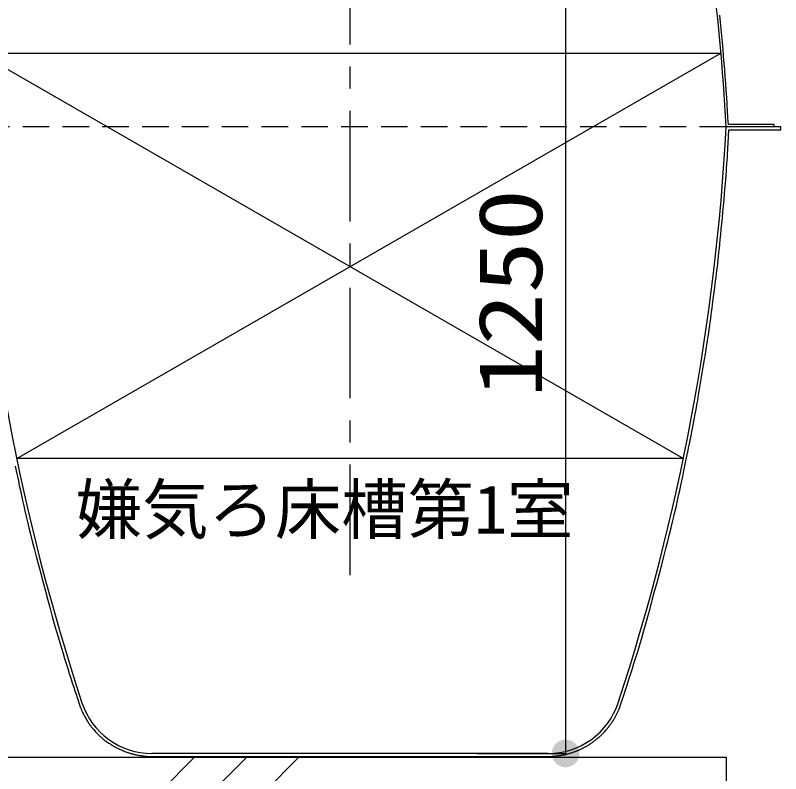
# Model space of a CAD drawing. Units: millimetres, scale not verified. Extents: x -22839 to 8910, y -6308 to 6308.
# Drawn here: x 519 to 1557, y -3165 to -2137 of the extents above; entities that cross this region are included whole.
import ezdxf
from ezdxf.enums import TextEntityAlignment as Align

# ---------------------------------------------------------------- set-up
doc = ezdxf.new("R2010")
doc.units = ezdxf.units.MM
doc.header["$LTSCALE"] = 30
doc.linetypes.add('CHAIN1', pattern=[8, 5, -1, 1, -1])
doc.linetypes.add('DASHED1', pattern=[1.8, 1.2, -0.6])
for name, color, linetype, lineweight in [('0-1_空気管', 3, 'Continuous', 25), ('0-2_機器', 3, 'Continuous', 25), ('0-F_00クル-フ-6寸法', 132, 'Continuous', 25)]:
    doc.layers.add(name, color=color, linetype=linetype, lineweight=lineweight)
doc.styles.add('ＭＳ ゴシック', font='')
doc.styles.get('ＭＳ ゴシック').set_extended_font_data('MS Gothic')

msp = doc.modelspace()

# ---------------------------------------------------------------- linework, layer by layer
at = {"layer": '0-1_空気管', "linetype": 'CHAIN1'}
msp.add_line((973.27, -2896.03), (973.27, -1262.88), dxfattribs=at)
at = {"layer": '0-1_空気管'}
for p, q in [((470.19, -2187.88), (1476.36, -2187.88)), ((470.19, -2187.88), (1425.34, -2737.88)), ((521.22, -2737.88), (1476.36, -2187.88)), ((1557.32, -2287.88), (1483.27, -2287.88)), ((1548.28, -2284.68), (1486.31, -2284.68)), ((1486.6, -2300.62), (1487.07, -2291.88)), ((1487.07, -2291.88), (1557.32, -2291.88)), ((1548.28, -2287.88), (1548.28, -2284.68)), ((1557.32, -2291.88), (1557.32, -2287.88)), ((1425.34, -2737.88), (521.22, -2737.88)), ((1241.9, -3137.88), (704.65, -3137.88))]:
    msp.add_line(p, q, dxfattribs=at)
at = {"layer": '0-1_空気管', "linetype": 'DASHED1'}
msp.add_line((1483.27, -2287.88), (463.28, -2287.88), dxfattribs=at)
at = {"layer": '0-1_空気管'}
for points in [[(1465.48, -2524.64), (1466.69, -2515.28), (1467.9, -2505.91), (1468.5, -2501.22), (1469.09, -2496.54), (1469.68, -2491.85), (1470.27, -2487.17), (1470.84, -2482.48), (1471.41, -2477.79), (1471.96, -2473.09), (1472.51, -2468.31), (1473.07, -2463.39), (1473.63, -2458.25), (1474.21, -2452.82), (1474.8, -2447.04), (1475.43, -2440.81), (1476.09, -2434.08), (1476.79, -2426.81), (1477.52, -2419.12), (1478.26, -2411.13), (1479.01, -2403), (1479.74, -2394.88), (1480.45, -2386.91), (1481.12, -2379.24), (1481.74, -2372.01), (1482.29, -2365.32), (1482.79, -2359.16), (1483.24, -2353.43), (1483.65, -2348.07), (1484.02, -2343), (1484.36, -2338.15), (1484.68, -2333.45), (1484.97, -2328.82), (1485.26, -2324.21), (1485.53, -2319.68), (1485.78, -2315.29), (1486.02, -2311.12), (1486.24, -2307.24), (1486.43, -2303.71), (1486.6, -2300.62)], [(1429.22, -2738.82), (1430.5, -2732.66), (1431.03, -2730.07), (1431.67, -2726.97), (1432.4, -2723.44), (1433.19, -2719.55), (1434.04, -2715.37), (1434.93, -2710.97), (1435.84, -2706.42), (1436.75, -2701.8), (1437.66, -2697.15), (1438.57, -2692.43), (1439.5, -2687.56), (1440.45, -2682.47), (1441.43, -2677.08), (1442.47, -2671.33), (1443.57, -2665.14), (1444.74, -2658.44), (1446, -2651.19), (1447.31, -2643.5), (1448.67, -2635.52), (1450.04, -2627.4), (1451.39, -2619.27), (1452.72, -2611.28), (1453.98, -2603.58), (1455.16, -2596.32), (1456.23, -2589.61), (1457.21, -2583.4), (1458.1, -2577.62), (1458.92, -2572.21), (1459.69, -2567.09), (1460.4, -2562.18), (1461.08, -2557.42), (1461.74, -2552.73), (1462.38, -2548.05), (1463.02, -2543.37), (1463.64, -2538.69), (1464.26, -2534.01), (1464.87, -2529.33), (1465.48, -2524.64)], [(1425.51, -2756.76), (1426.48, -2752.08), (1429.22, -2738.82)], [(519.25, -2748.16), (520.06, -2752.08), (521.04, -2756.76), (522.15, -2762.1), (523.39, -2767.99), (524.73, -2774.31), (526.15, -2780.96), (527.64, -2787.82), (529.17, -2794.79), (530.73, -2801.79), (532.35, -2808.89), (534.06, -2816.21), (535.87, -2823.84), (537.82, -2831.9), (539.95, -2840.49), (542.26, -2849.73), (544.81, -2859.72), (547.6, -2870.51), (550.59, -2881.94), (553.72, -2893.79), (556.92, -2905.86), (560.16, -2917.92), (563.36, -2929.76), (566.47, -2941.16), (569.43, -2951.9), (572.2, -2961.83), (574.79, -2970.99), (577.23, -2979.5), (579.56, -2987.46), (581.79, -2994.98), (583.96, -3002.17), (586.1, -3009.14), (588.23, -3015.98), (590.38, -3022.79), (592.51, -3029.48), (594.59, -3035.95), (596.58, -3042.1), (598.45, -3047.82), (600.14, -3053)], [(1340.68, -3070.41), (1343.66, -3061.35), (1344.91, -3057.55), (1346.41, -3053), (1348.1, -3047.82), (1349.97, -3042.1), (1351.96, -3035.95), (1354.04, -3029.48), (1356.17, -3022.79), (1358.32, -3015.98), (1360.45, -3009.14), (1362.58, -3002.17), (1364.76, -2994.98), (1366.99, -2987.46), (1369.31, -2979.5), (1371.76, -2970.99), (1374.35, -2961.83), (1377.12, -2951.9), (1380.08, -2941.16), (1383.19, -2929.76), (1386.39, -2917.92), (1389.63, -2905.86), (1392.83, -2893.79), (1395.96, -2881.94), (1398.95, -2870.51), (1401.73, -2859.72), (1404.28, -2849.73), (1406.6, -2840.49), (1408.73, -2831.9), (1410.68, -2823.84), (1412.49, -2816.21), (1414.2, -2808.89), (1415.81, -2801.79), (1417.38, -2794.79), (1418.91, -2787.82), (1420.4, -2780.96), (1421.82, -2774.31), (1423.16, -2767.99), (1424.4, -2762.1), (1425.51, -2756.76)], [(600.14, -3053), (601.63, -3057.55), (605.87, -3070.41)], [(605.87, -3070.41), (606.2, -3071.4), (606.33, -3071.82), (606.5, -3072.32), (606.69, -3072.89), (606.9, -3073.51), (607.14, -3074.18), (607.39, -3074.89), (607.65, -3075.61), (607.93, -3076.34), (608.21, -3077.08), (608.51, -3077.83), (608.83, -3078.6), (609.19, -3079.4), (609.58, -3080.26), (610.02, -3081.18), (610.51, -3082.18), (611.05, -3083.27), (611.66, -3084.45), (612.33, -3085.71), (613.03, -3087.03), (613.77, -3088.38), (614.52, -3089.73), (615.27, -3091.06), (616.01, -3092.35), (616.74, -3093.57), (617.43, -3094.71), (618.09, -3095.76), (618.73, -3096.74), (619.35, -3097.66), (619.96, -3098.53), (620.56, -3099.36), (621.16, -3100.16), (621.76, -3100.93), (622.37, -3101.69), (622.98, -3102.44), (623.58, -3103.15), (624.15, -3103.82), (624.68, -3104.44), (625.17, -3105)], [(1334.23, -3085.83), (1334.75, -3084.88), (1335.25, -3083.94), (1335.71, -3083.02), (1336.15, -3082.13), (1336.57, -3081.26), (1336.96, -3080.41), (1337.33, -3079.57), (1337.69, -3078.74), (1338.03, -3077.92), (1338.35, -3077.09), (1338.67, -3076.27), (1338.97, -3075.45), (1339.25, -3074.66), (1339.51, -3073.9), (1339.75, -3073.2), (1339.97, -3072.56), (1340.16, -3072), (1340.68, -3070.41)], [(1319.73, -3106.86), (1320.22, -3106.31), (1320.42, -3106.08), (1320.67, -3105.8), (1320.95, -3105.48), (1321.26, -3105.13), (1321.58, -3104.75), (1321.93, -3104.35), (1322.28, -3103.93), (1322.64, -3103.51), (1322.99, -3103.07), (1323.35, -3102.64), (1323.7, -3102.19), (1324.06, -3101.72), (1324.44, -3101.24), (1324.81, -3100.73), (1325.21, -3100.2), (1325.62, -3099.63), (1326.05, -3099.03), (1326.49, -3098.4), (1326.93, -3097.76), (1327.37, -3097.13), (1327.8, -3096.5), (1328.21, -3095.89), (1328.59, -3095.32), (1328.95, -3094.79), (1329.26, -3094.31), (1329.55, -3093.88), (1329.81, -3093.46), (1330.08, -3093.04), (1330.35, -3092.6), (1330.64, -3092.12), (1330.96, -3091.58), (1331.32, -3090.96), (1331.74, -3090.26), (1332.19, -3089.47), (1332.68, -3088.62), (1333.19, -3087.72), (1333.71, -3086.78), (1334.23, -3085.83)], [(625.17, -3105), (625.6, -3105.48), (626.82, -3106.86)], [(626.82, -3106.86), (627.75, -3107.91), (628.14, -3108.35), (628.61, -3108.87), (629.14, -3109.46), (629.74, -3110.12), (630.38, -3110.81), (631.06, -3111.54), (631.78, -3112.28), (632.52, -3113.03), (633.27, -3113.77), (634.05, -3114.51), (634.85, -3115.25), (635.7, -3116), (636.6, -3116.76), (637.56, -3117.54), (638.58, -3118.36), (639.68, -3119.21), (640.87, -3120.09), (642.12, -3121), (643.41, -3121.92), (644.71, -3122.84), (646.01, -3123.73), (647.27, -3124.59), (648.49, -3125.4), (649.62, -3126.14), (650.65, -3126.81), (651.61, -3127.41), (652.51, -3127.95), (653.36, -3128.45), (654.19, -3128.92), (655.02, -3129.37), (655.87, -3129.81), (656.77, -3130.26), (657.72, -3130.72), (658.71, -3131.2), (659.73, -3131.67), (660.75, -3132.14), (661.76, -3132.61), (662.74, -3133.04)], [(1302.59, -3122.35), (1303.29, -3121.83), (1304.05, -3121.25), (1304.88, -3120.62), (1305.75, -3119.95), (1306.65, -3119.25), (1307.55, -3118.53), (1308.46, -3117.81), (1309.33, -3117.1), (1310.17, -3116.41), (1310.96, -3115.74), (1311.7, -3115.1), (1312.39, -3114.49), (1313.05, -3113.89), (1313.67, -3113.3), (1314.27, -3112.73), (1314.85, -3112.16), (1315.41, -3111.58), (1315.96, -3111.01), (1316.5, -3110.44), (1317.02, -3109.88), (1317.51, -3109.34), (1317.96, -3108.85), (1318.37, -3108.39), (1318.72, -3107.99), (1319.73, -3106.86)], [(1277.56, -3135.57), (1278.29, -3135.31), (1278.95, -3135.07), (1279.55, -3134.85), (1280.11, -3134.63), (1280.65, -3134.42), (1281.19, -3134.19), (1281.75, -3133.96), (1282.34, -3133.7), (1282.99, -3133.42), (1283.68, -3133.11), (1284.4, -3132.79), (1285.14, -3132.46), (1285.87, -3132.12), (1286.61, -3131.78), (1287.31, -3131.45), (1287.98, -3131.13), (1288.61, -3130.83), (1289.2, -3130.54), (1289.76, -3130.25), (1290.31, -3129.97), (1290.87, -3129.67), (1291.44, -3129.36), (1292.03, -3129.02), (1292.67, -3128.66), (1293.36, -3128.26), (1294.08, -3127.84), (1294.83, -3127.39), (1295.59, -3126.94), (1296.35, -3126.47), (1297.09, -3126.02), (1297.81, -3125.58), (1298.48, -3125.15), (1299.11, -3124.76), (1299.69, -3124.38), (1300.25, -3124.01), (1300.8, -3123.64), (1301.36, -3123.24), (1301.95, -3122.82), (1302.59, -3122.35)], [(662.74, -3133.04), (663.67, -3133.46), (664.53, -3133.83), (665.31, -3134.17), (666.03, -3134.47), (666.69, -3134.74), (667.33, -3134.99), (667.95, -3135.23), (668.58, -3135.46), (669.23, -3135.69), (669.93, -3135.93), (670.69, -3136.18), (671.49, -3136.45), (672.33, -3136.72), (673.18, -3136.99), (674.03, -3137.26), (674.87, -3137.52), (675.69, -3137.77), (676.45, -3138), (677.17, -3138.21), (677.84, -3138.4), (678.49, -3138.57), (679.15, -3138.74), (679.82, -3138.91), (680.53, -3139.07), (681.31, -3139.24), (682.17, -3139.42), (683.12, -3139.62), (684.16, -3139.82), (685.25, -3140.04), (686.39, -3140.25), (687.54, -3140.46), (688.7, -3140.67), (689.83, -3140.86), (690.92, -3141.03), (691.96, -3141.18), (692.94, -3141.32), (693.88, -3141.43), (694.78, -3141.53), (695.64, -3141.61)], [(695.64, -3141.61), (696.49, -3141.68), (697.31, -3141.73), (698.13, -3141.78), (698.95, -3141.81), (699.75, -3141.83), (700.52, -3141.85), (701.26, -3141.87), (701.95, -3141.87), (702.57, -3141.88), (703.11, -3141.88)], [(703.11, -3141.88), (1243.48, -3141.88), (1243.95, -3141.88), (1244.47, -3141.87), (1245.03, -3141.86), (1245.61, -3141.86), (1246.22, -3141.84), (1246.84, -3141.82), (1247.46, -3141.8), (1248.09, -3141.76), (1248.75, -3141.72), (1249.44, -3141.67), (1250.19, -3141.6), (1250.99, -3141.53), (1251.87, -3141.43), (1252.84, -3141.32), (1253.9, -3141.18), (1255.03, -3141.03), (1256.22, -3140.87), (1257.44, -3140.69), (1258.68, -3140.51), (1259.9, -3140.32), (1261.08, -3140.12), (1262.21, -3139.93), (1263.27, -3139.73), (1264.27, -3139.54), (1265.21, -3139.34), (1266.13, -3139.13), (1267.03, -3138.91), (1267.93, -3138.67), (1268.85, -3138.41), (1269.8, -3138.13), (1270.8, -3137.83), (1271.82, -3137.51), (1272.85, -3137.18), (1273.88, -3136.84), (1274.88, -3136.5), (1275.84, -3136.17), (1276.74, -3135.86), (1277.56, -3135.57)]]:
    msp.add_lwpolyline(points, dxfattribs=at)
for centre, radius, start, end in [((3459.16, -2444.89), 3000, 168.01242, 177), ((-1512.61, -2444.89), 3000, 2.99998, 11.98755), ((-1512.61, -2444.89), 3003.2, 3.05789, 5.89299), ((3459.16, -2130.87), 3000, 183, 198.226), ((-1512.61, -2130.87), 3000, 341.77399, 357), ((704.65, -3037.88), 100, 198.226, 270), ((1241.9, -3037.88), 100, 270, 341.77399)]:
    msp.add_arc(centre, radius, start, end, dxfattribs=at)
at = {"layer": '0-2_機器', "color": 2}
for p, q in [((463.28, -3142.88), (1483.27, -3142.88)), ((662.48, -3242.88), (762.48, -3142.88)), ((733.19, -3242.88), (833.19, -3142.88)), ((803.9, -3242.88), (903.9, -3142.88)), ((1483.27, -3142.88), (1483.27, -3242.88))]:
    msp.add_line(p, q, dxfattribs=at)
at = {"layer": '0-F_00クル-フ-6寸法', "color": 4}
for p in [(1265.66, -1887.88), (1145.66, -3137.88)]:
    msp.add_line(p, (1265.66, -3137.88), dxfattribs=at)
at = {"layer": '0-F_00クル-フ-6寸法'}
for points in [[(1265.66, -3137.88), (1251.22, -3125.93), (1252.83, -3124.21)], [(1265.66, -3137.88), (1252.83, -3124.21), (1254.64, -3122.71)], [(1265.66, -3137.88), (1254.64, -3122.71), (1256.63, -3121.45)], [(1265.66, -3137.88), (1256.63, -3121.45), (1258.76, -3120.45)], [(1265.66, -3137.88), (1258.76, -3120.45), (1261, -3119.72)], [(1265.66, -3137.88), (1261, -3119.72), (1263.31, -3119.28)], [(1265.66, -3137.88), (1263.31, -3119.28), (1265.66, -3119.13)], [(1265.66, -3137.88), (1265.66, -3119.13), (1268.01, -3119.28)], [(1265.66, -3137.88), (1268.01, -3119.28), (1270.33, -3119.72)], [(1265.66, -3137.88), (1270.33, -3119.72), (1272.57, -3120.45)], [(1265.66, -3137.88), (1272.57, -3120.45), (1274.7, -3121.45)], [(1265.66, -3137.88), (1274.7, -3121.45), (1276.69, -3122.71)], [(1265.66, -3137.88), (1276.69, -3122.71), (1278.5, -3124.21)], [(1265.66, -3137.88), (1278.5, -3124.21), (1280.11, -3125.93)], [(1265.66, -3137.88), (1246.95, -3136.7), (1247.25, -3134.37)], [(1265.66, -3137.88), (1247.25, -3134.37), (1247.83, -3132.09)], [(1265.66, -3137.88), (1247.83, -3132.09), (1248.7, -3129.9)], [(1265.66, -3137.88), (1248.7, -3129.9), (1249.83, -3127.83)], [(1265.66, -3137.88), (1249.83, -3127.83), (1251.22, -3125.93)], [(1265.66, -3137.88), (1280.11, -3125.93), (1281.5, -3127.83)], [(1265.66, -3137.88), (1281.5, -3127.83), (1282.63, -3129.9)], [(1265.66, -3137.88), (1282.63, -3129.9), (1283.5, -3132.09)], [(1265.66, -3137.88), (1283.5, -3132.09), (1284.08, -3134.37)], [(1265.66, -3137.88), (1284.08, -3134.37), (1284.38, -3136.7)], [(1265.66, -3137.88), (1246.95, -3139.06), (1246.95, -3136.7)], [(1265.66, -3137.88), (1247.25, -3141.39), (1246.95, -3139.06)], [(1265.66, -3137.88), (1247.83, -3143.67), (1247.25, -3141.39)], [(1265.66, -3137.88), (1248.7, -3145.86), (1247.83, -3143.67)], [(1265.66, -3137.88), (1249.83, -3147.93), (1248.7, -3145.86)], [(1265.66, -3137.88), (1251.22, -3149.83), (1249.83, -3147.93)], [(1265.66, -3137.88), (1252.83, -3151.55), (1251.22, -3149.83)], [(1265.66, -3137.88), (1254.64, -3153.05), (1252.83, -3151.55)], [(1265.66, -3137.88), (1256.63, -3154.31), (1254.64, -3153.05)], [(1265.66, -3137.88), (1258.76, -3155.31), (1256.63, -3154.31)], [(1265.66, -3137.88), (1261, -3156.04), (1258.76, -3155.31)], [(1265.66, -3137.88), (1263.31, -3156.48), (1261, -3156.04)], [(1265.66, -3137.88), (1265.66, -3156.63), (1263.31, -3156.48)], [(1265.66, -3137.88), (1284.38, -3136.7), (1284.38, -3139.06)], [(1265.66, -3137.88), (1268.01, -3156.48), (1265.66, -3156.63)], [(1265.66, -3137.88), (1270.33, -3156.04), (1268.01, -3156.48)], [(1265.66, -3137.88), (1272.57, -3155.31), (1270.33, -3156.04)], [(1265.66, -3137.88), (1274.7, -3154.31), (1272.57, -3155.31)], [(1265.66, -3137.88), (1276.69, -3153.05), (1274.7, -3154.31)], [(1265.66, -3137.88), (1278.5, -3151.55), (1276.69, -3153.05)], [(1265.66, -3137.88), (1280.11, -3149.83), (1278.5, -3151.55)], [(1265.66, -3137.88), (1281.5, -3147.93), (1280.11, -3149.83)], [(1265.66, -3137.88), (1282.63, -3145.86), (1281.5, -3147.93)], [(1265.66, -3137.88), (1283.5, -3143.67), (1282.63, -3145.86)], [(1265.66, -3137.88), (1284.08, -3141.39), (1283.5, -3143.67)], [(1265.66, -3137.88), (1284.38, -3139.06), (1284.08, -3141.39)]]:
    msp.add_solid(points, dxfattribs=at)

# ---------------------------------------------------------------- texts
at = {"layer": '0-1_空気管', "color": 4, "style": 'ＭＳ ゴシック'}
msp.add_text('嫌気ろ床槽第1室', height=65.98, dxfattribs=at).set_placement((601.32, -2859.5), align=Align.BOTTOM_LEFT)
at = {"layer": '0-F_00クル-フ-6寸法', "color": 3, "style": 'ＭＳ ゴシック', "width": 1.2}
msp.add_text('1250', height=86.66, rotation=90, dxfattribs=at).set_placement((1259.82, -2655.17), align=Align.BOTTOM_LEFT)

doc.saveas('drawing.dxf')
